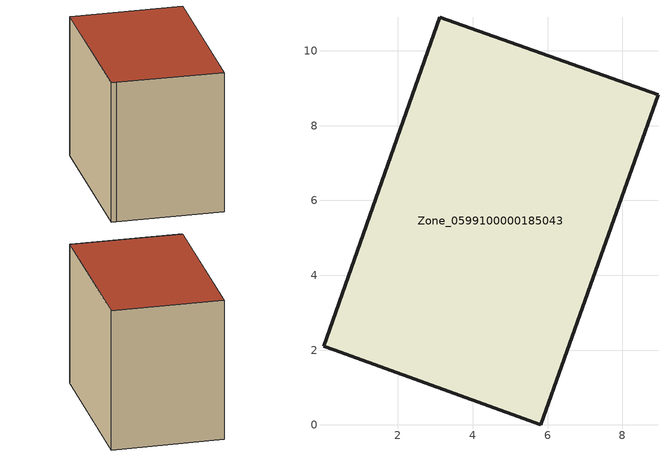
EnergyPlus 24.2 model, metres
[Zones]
Zone_0599100000185043
 floor ground (C_G): 0.01,2.1 3.12,10.9 8.95,8.83 5.81,0 0.28,2.01 z0.6
 wall outside (C_F): 5.81,0 8.95,8.83 3.12,10.9 0.01,2.1 0.28,2.01 5.81,0 z0.6:8.63
 roof outside (C_R): 3.12,10.9 0.01,2.1 0.28,2.01 5.81,0 8.95,8.83 z8.63
[BUILDING]
Pand.0599100000185043: North Axis=0; Terrain=City; Loads Convergence Tolerance Value=0.04; Temperature Convergence Tolerance Value=0.4; Solar Distribution=FullExterior; Maximum Number of Warmup Days=25; Minimum Number of Warmup Days=1
[Site:Location]
Rotterdam.The.Hague.AP_ZH_NLD Design_Conditions: Latitude=51.96; Longitude=4.45; Time Zone=1; Elevation=-4.5
[SITE:GROUNDTEMPERATURE:BUILDINGSURFACE]
18, 18, 18, 18, 18, 18, 18, 18, 18, 18, 18, 18
[MATERIAL] Thermal Absorptance=0.9; Solar Absorptance=0.7; Visible Absorptance=0.7
Name | Roughness | Thickness | Conductivity | Density | Specific Heat
G.TI.1965-1974 | MediumSmooth | 0.15 | 0.882353 | 540 | 1210
F.TI.1965-1974 | Rough | 0.3 | 0.697674 | 1920 | 840
R.TI.1965-1974 | MediumRough | 0.2 | 0.232558 | 1500 | 1000
[CONSTRUCTION]
C_G: G.TI.1965-1974
C_F: F.TI.1965-1974
C_R: R.TI.1965-1974
[ZONE]
Zone_0599100000185043: Type=1; Multiplier=1; Ceiling Height=Autocalculate; Volume=Autocalculate; Floor Area=autocalculate; Part of Total Floor Area=Yes
[ZONEINFILTRATION:DESIGNFLOWRATE]
Infil_Zone_0599100000185043: Zone or ZoneList or Space or SpaceList=Zone_0599100000185043; Schedule=AlwaysOn; Design Flow Rate Calculation Method=Flow/Area; Flow Rate per Floor Area=0.003; Constant Term Coefficient=1; Temperature Term Coefficient=0; Velocity Term Coefficient=0; Velocity Squared Term Coefficient=0
[HVACTEMPLATE:ZONE:IDEALLOADSAIRSYSTEM]
Zone_0599100000185043: Maximum Heating Supply Air Temperature=50; Minimum Cooling Supply Air Temperature=13; Maximum Heating Supply Air Humidity Ratio=0.0156; Minimum Cooling Supply Air Humidity Ratio=0.0077; Heating Limit=NoLimit; Cooling Limit=NoLimit; Dehumidification Control Type=ConstantSensibleHeatRatio; Cooling Sensible Heat Ratio=0.7; Dehumidification Setpoint=60; Humidification Control Type=None; Humidification Setpoint=30; Outdoor Air Method=None; Outdoor Air Flow Rate per Person=0.00944; Outdoor Air Flow Rate per Zone Floor Area=0; Outdoor Air Flow Rate per Zone=0; Demand Controlled Ventilation Type=None; Outdoor Air Economizer Type=NoEconomizer; Heat Recovery Type=None; Sensible Heat Recovery Effectiveness=0.7; Latent Heat Recovery Effectiveness=0.65
[ZONECONTROL:THERMOSTAT]
ThermostatControl_Zone_0599100000185043: Zone or ZoneList=Zone_0599100000185043; Control Type Schedule=DualSetpointControlType; Control 1=Thermostat_Zone_0599100000185043; Temperature Difference Between Cutout And Setpoint=0
[THERMOSTATSETPOINT:DUALSETPOINT]
Thermostat_Zone_0599100000185043: Heating Setpoint Temperature Schedule=HeatingSetpoint_Zone_0599100000185043; Cooling Setpoint Temperature Schedule=CoolingSetpoint_Zone_0599100000185043
[SCHEDULE:COMPACT]
HeatingSetpoint_Zone_0599100000185043: Through: 12/31, For: AllDays, Until: 24:00, 21
CoolingSetpoint_Zone_0599100000185043: Through: 12/31, For: AllDays, Until: 24:00, 24
DualSetpointControlType: Through: 12/31, For: AllDays, Until: 24:00, 4
AlwaysOn: Through: 12/31, For: AllDays, Until: 24:00, 1
